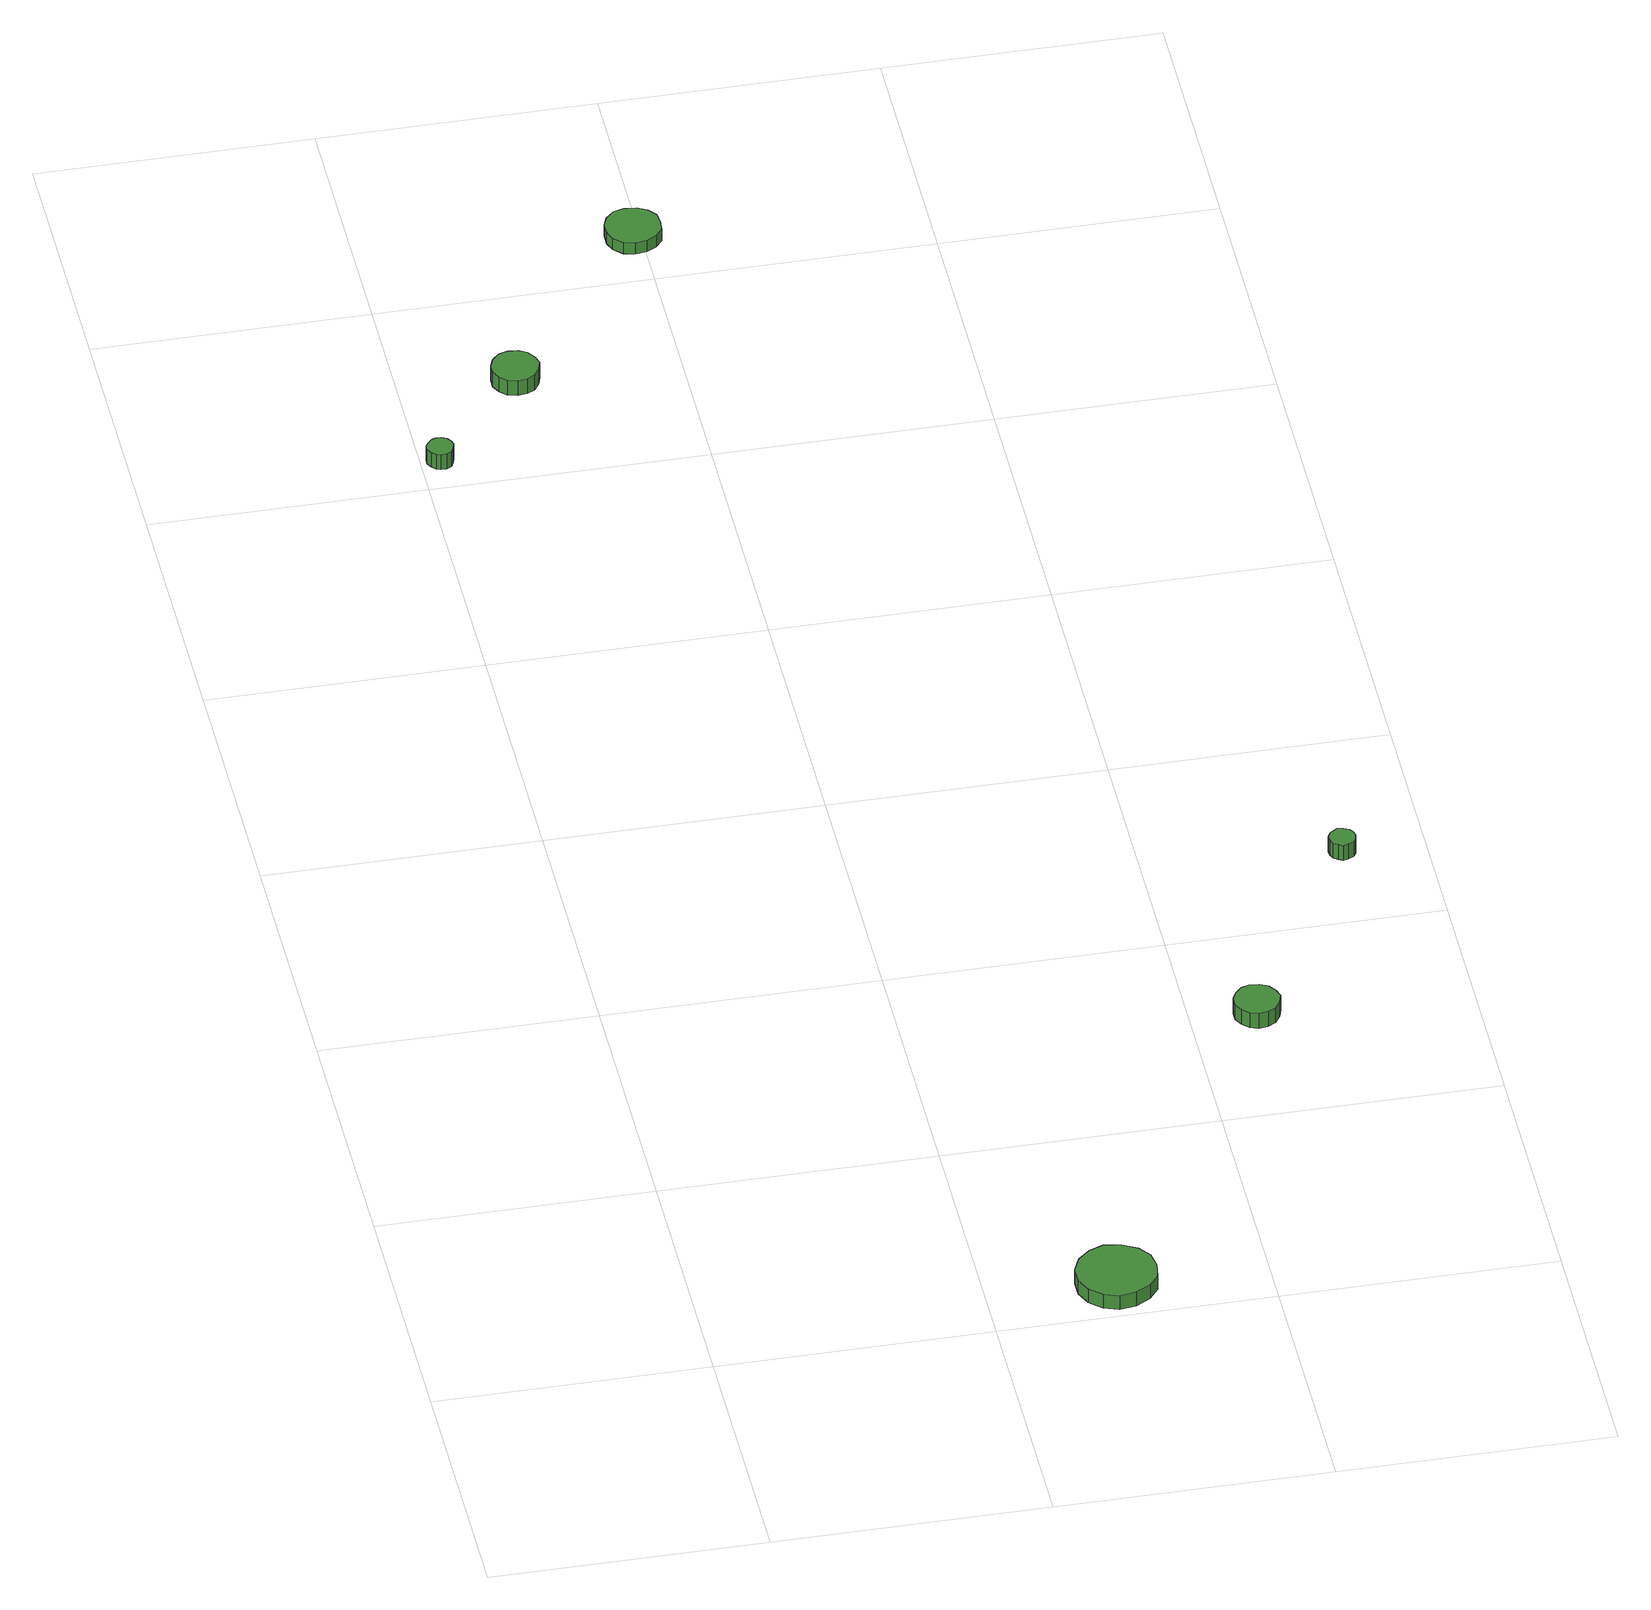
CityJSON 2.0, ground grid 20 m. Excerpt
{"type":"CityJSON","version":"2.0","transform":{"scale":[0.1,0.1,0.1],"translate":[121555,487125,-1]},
"CityObjects":{
"tree1":{"type":"SolitaryVegetationObject","attributes":{"function":"something"},"geometry":[{"type":"MultiSurface","lod":"1","boundaries":[[[0,1,2,3,4,5,6,7,8,9,10,11,12,13,14]],[[15,16,17,18,19,20,21,22,23,24,25,26,27,28,29]],[[0,29,28,1]],[[1,28,27,2]],[[2,27,26,3]],[[3,26,25,4]],[[4,25,24,5]],[[5,24,23,6]],[[6,23,22,7]],[[7,22,21,8]],[[8,21,20,9]],[[9,20,19,10]],[[10,19,18,11]],[[11,18,17,12]],[[12,17,16,13]],[[13,16,15,14]],[[14,15,29,0]]]}]},
"tree2":{"type":"SolitaryVegetationObject","attributes":{"function":"something"},"geometry":[{"type":"MultiSurface","lod":"1","boundaries":[[[30,31,32,33,34,35,36,37,38,39,40,41,42,43,44]],[[45,46,47,48,49,50,51,52,53,54,55,56,57,58,59]],[[30,59,58,31]],[[31,58,57,32]],[[32,57,56,33]],[[33,56,55,34]],[[34,55,54,35]],[[35,54,53,36]],[[36,53,52,37]],[[37,52,51,38]],[[38,51,50,39]],[[39,50,49,40]],[[40,49,48,41]],[[41,48,47,42]],[[42,47,46,43]],[[43,46,45,44]],[[44,45,59,30]]]}]},
"tree3":{"type":"SolitaryVegetationObject","attributes":{"function":"something"},"geometry":[{"type":"MultiSurface","lod":"1","boundaries":[[[60,61,62,63,64,65,66,67,68,69,70,71,72,73,74]],[[75,76,77,78,79,80,81,82,83,84,85,86,87,88,89]],[[60,89,88,61]],[[61,88,87,62]],[[62,87,86,63]],[[63,86,85,64]],[[64,85,84,65]],[[65,84,83,66]],[[66,83,82,67]],[[67,82,81,68]],[[68,81,80,69]],[[69,80,79,70]],[[70,79,78,71]],[[71,78,77,72]],[[72,77,76,73]],[[73,76,75,74]],[[74,75,89,60]]]}]},
"tree4":{"type":"SolitaryVegetationObject","attributes":{"function":"something"},"geometry":[{"type":"MultiSurface","lod":"1","boundaries":[[[90,91,92,93,94,95,96,97,98,99,100,101,102,103,104]],[[105,106,107,108,109,110,111,112,113,114,115,116,117,118,119]],[[90,119,118,91]],[[91,118,117,92]],[[92,117,116,93]],[[93,116,115,94]],[[94,115,114,95]],[[95,114,113,96]],[[96,113,112,97]],[[97,112,111,98]],[[98,111,110,99]],[[99,110,109,100]],[[100,109,108,101]],[[101,108,107,102]],[[102,107,106,103]],[[103,106,105,104]],[[104,105,119,90]]]}]},
"tree5":{"type":"SolitaryVegetationObject","attributes":{"function":"something"},"geometry":[{"type":"MultiSurface","lod":"1","boundaries":[[[120,121,122,123,124,125,126,127,128,129,130,131,132,133,134]],[[135,136,137,138,139,140,141,142,143,144,145,146,147,148,149]],[[120,149,148,121]],[[121,148,147,122]],[[122,147,146,123]],[[123,146,145,124]],[[124,145,144,125]],[[125,144,143,126]],[[126,143,142,127]],[[127,142,141,128]],[[128,141,140,129]],[[129,140,139,130]],[[130,139,138,131]],[[131,138,137,132]],[[132,137,136,133]],[[133,136,135,134]],[[134,135,149,120]]]}]},
"tree6":{"type":"SolitaryVegetationObject","attributes":{"function":"something"},"geometry":[{"type":"MultiSurface","lod":"1","boundaries":[[[150,151,152,153,154,155,156,157,158,159,160,161,162,163,164]],[[165,166,167,168,169,170,171,172,173,174,175,176,177,178,179]],[[150,179,178,151]],[[151,178,177,152]],[[152,177,176,153]],[[153,176,175,154]],[[154,175,174,155]],[[155,174,173,156]],[[156,173,172,157]],[[157,172,171,158]],[[158,171,170,159]],[[159,170,169,160]],[[160,169,168,161]],[[161,168,167,162]],[[162,167,166,163]],[[163,166,165,164]],[[164,165,179,150]]]}]}
},
"vertices":[
[321,36,18],[319,48,18],[312,57,18],[301,63,18],[289,65,18],[278,61,18],[269,53,18],[264,42,18],[264,30,18],[269,19,18],[278,11,18],[289,7,18],[301,9,18],[312,15,18],[319,24,18],[319,24,6],[312,15,6],[301,9,6],[289,7,6],[278,11,6],[269,19,6],[264,30,6],[264,42,6],[269,53,6],[278,61,6],[289,65,6],[301,63,6],[312,57,6],[319,48,6],[321,36,6],
[22,1023,25],[21,1027,25],[19,1030,25],[15,1032,25],[11,1032,25],[8,1031,25],[5,1028,25],[3,1025,25],[3,1021,25],[5,1017,25],[8,1014,25],[11,1013,25],[15,1013,25],[19,1015,25],[21,1019,25],[21,1019,12],[19,1015,12],[15,1013,12],[11,1013,12],[8,1014,12],[5,1017,12],[3,1021,12],[3,1025,12],[5,1028,12],[8,1031,12],[11,1032,12],[15,1032,12],[19,1030,12],[21,1027,12],[22,1023,12],
[100,1108,19],[98,1115,19],[94,1121,19],[88,1124,19],[81,1125,19],[74,1123,19],[69,1118,19],[66,1111,19],[66,1104,19],[69,1098,19],[74,1093,19],[81,1091,19],[88,1092,19],[94,1095,19],[98,1101,19],[98,1101,6],[94,1095,6],[88,1092,6],[81,1091,6],[74,1093,6],[69,1098,6],[66,1104,6],[66,1111,6],[69,1118,6],[74,1123,6],[81,1125,6],[88,1124,6],[94,1121,6],[98,1115,6],[100,1108,6],
[463,307,24],[461,313,24],[457,319,24],[451,322,24],[444,323,24],[438,321,24],[433,316,24],[430,310,24],[430,303,24],[433,297,24],[438,292,24],[444,290,24],[451,291,24],[457,294,24],[461,300,24],[461,300,11],[457,294,11],[451,291,11],[444,290,11],[438,292,11],[433,297,11],[430,303,11],[430,310,11],[433,316,11],[438,321,11],[444,323,11],[451,322,11],[457,319,11],[461,313,11],[463,307,11],
[214,1250,16],[213,1258,16],[208,1264,16],[201,1268,16],[192,1269,16],[184,1267,16],[178,1261,16],[175,1254,16],[175,1245,16],[178,1238,16],[184,1232,16],[192,1230,16],[201,1231,16],[208,1235,16],[213,1241,16],[213,1241,6],[208,1235,6],[201,1231,6],[192,1230,6],[184,1232,6],[178,1238,6],[175,1245,6],[175,1254,6],[178,1261,6],[184,1267,6],[192,1269,6],[201,1268,6],[208,1264,6],[213,1258,6],[214,1250,6],
[548,465,30],[547,469,30],[545,472,30],[541,474,30],[537,475,30],[534,473,30],[531,471,30],[529,467,30],[529,463,30],[531,459,30],[534,457,30],[537,455,30],[541,456,30],[545,458,30],[547,461,30],[547,461,17],[545,458,17],[541,456,17],[537,455,17],[534,457,17],[531,459,17],[529,463,17],[529,467,17],[531,471,17],[534,473,17],[537,475,17],[541,474,17],[545,472,17],[547,469,17],[548,465,17]
]}
